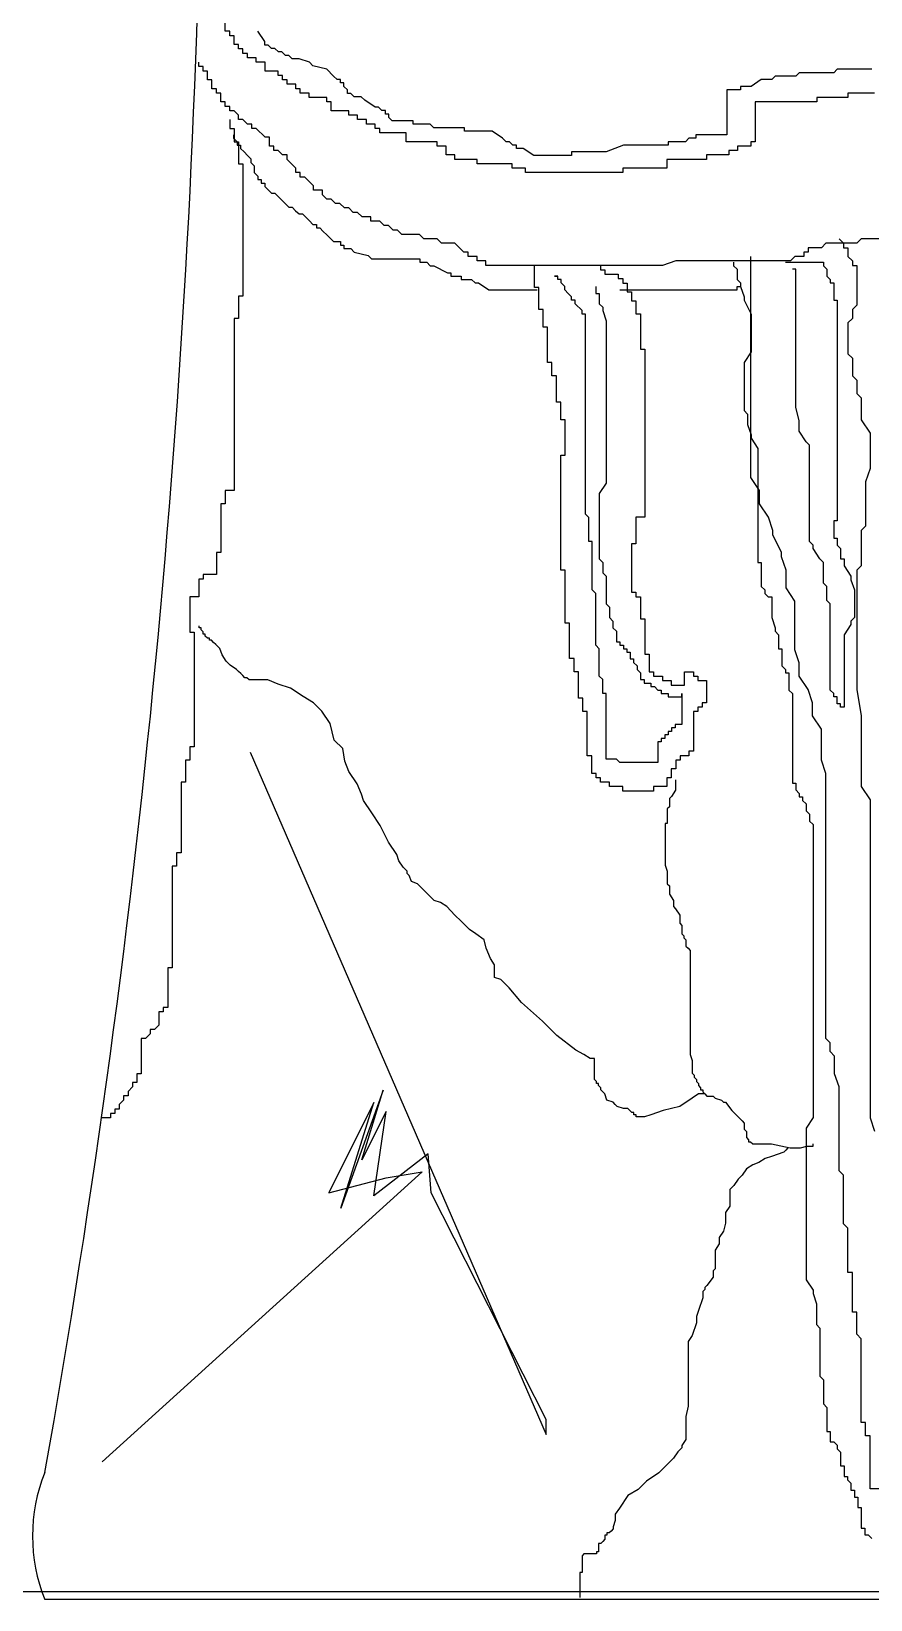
# Model space of a CAD drawing. Header units: millimetres. Extents: x 204800 to 233555, y -2285 to 8522.
# Drawn here: x 207156.3 to 207211.9, y 5848.3 to 5952.2 of the extents above; entities that cross this region are included whole.
import ezdxf

# ---------------------------------------------------------------- set-up
doc = ezdxf.new("R2010")
doc.units = ezdxf.units.MM
for name, color, linetype in [('DIM【标注】', 66, 'Continuous'), ('中线', 90, 'Continuous'), ('家具内线', 8, 'Continuous')]:
    doc.layers.add(name, color=color, linetype=linetype)

# ---------------------------------------------------------------- blocks, each defined once
blk = doc.blocks.new('MK-ZS-0228')
at = {"layer": '中线', "color": 251}
blk.add_line((77905.74, 5291.84), (77815.49, 5291.84), dxfattribs=at)
for centre, radius, start, end in [((77148.52, 5418.83), 677.43, 349.92009, 359.36179), ((77825.93, 5296.05), 11.26, 158.0305, 201.9695)]:
    blk.add_arc(centre, radius, start, end, dxfattribs=at)
at = {"layer": '家具内线', "color": 251}
for p, q in [((77827.44, 5395.71), (77827.44, 5396.58)), ((77827.74, 5395.71), (77827.44, 5395.71)), ((77827.74, 5395.41), (77827.74, 5395.71)), ((77828.03, 5395.41), (77827.74, 5395.41)), ((77828.03, 5394.83), (77828.03, 5395.41)), ((77830.06, 5395.03), (77829.6, 5395.71)), ((77828.32, 5394.83), (77828.03, 5394.83)), ((77828.32, 5394.54), (77828.32, 5394.83)), ((77828.61, 5394.54), (77828.32, 5394.54)), ((77828.61, 5394.24), (77828.61, 5394.54)), ((77828.91, 5394.24), (77828.61, 5394.24)), ((77828.91, 5393.95), (77828.91, 5394.24)), ((77830.06, 5394.8), (77830.06, 5395.03)), ((77830.29, 5394.8), (77830.06, 5394.8)), ((77830.51, 5394.57), (77830.29, 5394.8)), ((77830.74, 5394.57), (77830.51, 5394.57)), ((77830.97, 5394.34), (77830.74, 5394.57)), ((77831.2, 5394.34), (77830.97, 5394.34)), ((77831.43, 5394.11), (77831.2, 5394.34)), ((77831.66, 5394.11), (77831.43, 5394.11)), ((77831.89, 5393.89), (77831.66, 5394.11)), ((77825.69, 5393.37), (77825.69, 5393.66)), ((77825.98, 5393.37), (77825.69, 5393.37)), ((77825.98, 5393.07), (77825.98, 5393.37)), ((77826.27, 5393.07), (77825.98, 5393.07)), ((77826.27, 5392.49), (77826.27, 5393.07)), ((77829.49, 5393.95), (77828.91, 5393.95)), ((77829.49, 5393.66), (77829.49, 5393.95)), ((77830.08, 5393.66), (77829.49, 5393.66)), ((77830.08, 5393.07), (77830.08, 5393.66)), ((77830.96, 5393.07), (77830.08, 5393.07)), ((77830.96, 5392.78), (77830.96, 5393.07)), ((77832.34, 5393.89), (77831.89, 5393.89)), ((77833.03, 5393.66), (77832.34, 5393.89)), ((77833.26, 5393.43), (77833.03, 5393.66)), ((77834.17, 5393.2), (77833.26, 5393.43)), ((77834.63, 5392.74), (77834.17, 5393.2)), ((77865.49, 5392.97), (77865.26, 5392.74)), ((77867.77, 5392.97), (77865.49, 5392.97)), ((77868, 5393.2), (77867.77, 5392.97)), ((77870.29, 5393.2), (77868, 5393.2)), ((77826.56, 5392.49), (77826.27, 5392.49)), ((77826.56, 5391.9), (77826.56, 5392.49)), ((77831.25, 5392.78), (77830.96, 5392.78)), ((77831.25, 5392.49), (77831.25, 5392.78)), ((77831.54, 5392.49), (77831.25, 5392.49)), ((77831.54, 5392.2), (77831.54, 5392.49)), ((77832.13, 5392.2), (77831.54, 5392.2)), ((77832.13, 5391.9), (77832.13, 5392.2)), ((77834.86, 5392.52), (77834.63, 5392.74)), ((77835.09, 5392.52), (77834.86, 5392.52)), ((77835.09, 5392.29), (77835.09, 5392.52)), ((77835.31, 5392.29), (77835.09, 5392.29)), ((77835.31, 5392.06), (77835.31, 5392.29)), ((77835.54, 5391.83), (77835.31, 5392.06)), ((77861.6, 5392.06), (77861.6, 5391.83)), ((77862.29, 5392.06), (77861.6, 5392.06)), ((77862.97, 5392.52), (77862.29, 5392.06)), ((77863.66, 5392.52), (77862.97, 5392.52)), ((77863.89, 5392.74), (77863.66, 5392.52)), ((77865.26, 5392.74), (77863.89, 5392.74)), ((77826.86, 5391.9), (77826.56, 5391.9)), ((77826.86, 5391.61), (77826.86, 5391.9)), ((77827.15, 5391.61), (77826.86, 5391.61)), ((77827.15, 5391.03), (77827.15, 5391.61)), ((77827.44, 5391.03), (77827.15, 5391.03)), ((77827.44, 5390.73), (77827.44, 5391.03)), ((77832.42, 5391.9), (77832.13, 5391.9)), ((77832.42, 5391.61), (77832.42, 5391.9)), ((77833, 5391.61), (77832.42, 5391.61)), ((77833, 5391.32), (77833, 5391.61)), ((77834.17, 5391.32), (77833, 5391.32)), ((77834.17, 5391.03), (77834.17, 5391.32)), ((77834.47, 5391.03), (77834.17, 5391.03)), ((77834.47, 5390.44), (77834.47, 5391.03)), ((77835.54, 5391.6), (77835.54, 5391.83)), ((77835.77, 5391.6), (77835.54, 5391.6)), ((77836, 5391.37), (77835.77, 5391.6)), ((77836.46, 5391.37), (77836, 5391.37)), ((77836.69, 5391.14), (77836.46, 5391.37)), ((77837.37, 5390.69), (77836.69, 5391.14)), ((77860.69, 5391.83), (77860.69, 5388.86)), ((77861.6, 5391.83), (77860.69, 5391.83)), ((77862.57, 5391.03), (77862.57, 5388.39)), ((77866.66, 5391.03), (77862.57, 5391.03)), ((77866.66, 5391.32), (77866.66, 5391.03)), ((77868.71, 5391.32), (77866.66, 5391.32)), ((77868.71, 5391.61), (77868.71, 5391.32)), ((77870.47, 5391.61), (77868.71, 5391.61)), ((77827.74, 5390.73), (77827.44, 5390.73)), ((77827.74, 5390.44), (77827.74, 5390.73)), ((77828.03, 5390.44), (77827.74, 5390.44)), ((77827.74, 5389.86), (77827.74, 5389.27)), ((77828.32, 5390.15), (77828.03, 5390.44)), ((77828.32, 5389.86), (77828.32, 5390.15)), ((77828.61, 5389.86), (77828.32, 5389.86)), ((77828.91, 5389.56), (77828.61, 5389.86)), ((77835.64, 5390.44), (77834.47, 5390.44)), ((77835.64, 5390.15), (77835.64, 5390.44)), ((77836.22, 5390.15), (77835.64, 5390.15)), ((77836.22, 5389.86), (77836.22, 5390.15)), ((77836.81, 5389.86), (77836.22, 5389.86)), ((77836.81, 5389.56), (77836.81, 5389.86)), ((77837.6, 5390.69), (77837.37, 5390.69)), ((77837.83, 5390.46), (77837.6, 5390.69)), ((77838.06, 5390.46), (77837.83, 5390.46)), ((77838.06, 5390.23), (77838.06, 5390.46)), ((77838.29, 5390.23), (77838.06, 5390.23)), ((77838.29, 5390), (77838.29, 5390.23)), ((77838.51, 5389.77), (77838.29, 5390)), ((77827.74, 5389.27), (77828.03, 5389.27)), ((77828, 5388.86), (77828, 5388.63)), ((77828.03, 5389.27), (77828.03, 5388.39)), ((77829.2, 5389.56), (77828.91, 5389.56)), ((77829.2, 5389.27), (77829.2, 5389.56)), ((77829.49, 5389.27), (77829.2, 5389.27)), ((77830.08, 5388.69), (77829.49, 5389.27)), ((77837.39, 5389.56), (77836.81, 5389.56)), ((77837.39, 5389.27), (77837.39, 5389.56)), ((77837.69, 5389.27), (77837.39, 5389.27)), ((77837.69, 5388.98), (77837.69, 5389.27)), ((77839.44, 5388.98), (77837.69, 5388.98)), ((77839.89, 5389.77), (77838.51, 5389.77)), ((77839.44, 5388.39), (77839.44, 5388.98)), ((77839.89, 5389.55), (77839.89, 5389.77)), ((77841.03, 5389.55), (77839.89, 5389.55)), ((77841.26, 5389.32), (77841.03, 5389.55)), ((77843.31, 5389.32), (77841.26, 5389.32)), ((77843.31, 5389.09), (77843.31, 5389.32)), ((77845.14, 5389.09), (77843.31, 5389.09)), ((77845.83, 5388.63), (77845.14, 5389.09)), ((77858.63, 5388.86), (77858.63, 5388.63)), ((77860.69, 5388.86), (77858.63, 5388.86)), ((77828, 5388.63), (77828.23, 5388.4)), ((77828.03, 5388.39), (77828.32, 5388.39)), ((77828.23, 5388.4), (77828.23, 5388.18)), ((77828.23, 5388.18), (77828.46, 5388.18)), ((77828.32, 5388.39), (77828.32, 5386.93)), ((77828.46, 5388.18), (77828.46, 5387.95)), ((77828.46, 5387.95), (77828.69, 5387.72)), ((77830.37, 5388.69), (77830.08, 5388.69)), ((77830.37, 5388.1), (77830.37, 5388.69)), ((77830.66, 5388.1), (77830.37, 5388.1)), ((77830.66, 5387.81), (77830.66, 5388.1)), ((77830.96, 5387.81), (77830.66, 5387.81)), ((77831.25, 5387.52), (77830.96, 5387.81)), ((77841.49, 5388.39), (77839.44, 5388.39)), ((77841.49, 5388.1), (77841.49, 5388.39)), ((77842.08, 5388.1), (77841.49, 5388.1)), ((77842.08, 5387.52), (77842.08, 5388.1)), ((77846.06, 5388.4), (77845.83, 5388.63)), ((77846.29, 5388.4), (77846.06, 5388.4)), ((77846.51, 5388.18), (77846.29, 5388.4)), ((77846.74, 5388.18), (77846.51, 5388.18)), ((77846.74, 5387.95), (77846.74, 5388.18)), ((77847.2, 5387.95), (77846.74, 5387.95)), ((77847.89, 5387.49), (77847.2, 5387.95)), ((77853.83, 5388.18), (77852.69, 5387.72)), ((77856.8, 5388.18), (77853.83, 5388.18)), ((77856.8, 5388.4), (77856.8, 5388.18)), ((77857.94, 5388.4), (77856.8, 5388.4)), ((77858.17, 5388.63), (77857.94, 5388.4)), ((77858.63, 5388.63), (77858.17, 5388.63)), ((77860.81, 5387.81), (77860.81, 5387.52)), ((77861.4, 5387.81), (77860.81, 5387.81)), ((77861.4, 5388.1), (77861.4, 5387.81)), ((77862.27, 5388.1), (77861.4, 5388.1)), ((77862.27, 5388.39), (77862.27, 5388.1)), ((77862.57, 5388.39), (77862.27, 5388.39)), ((77828.32, 5386.93), (77828.61, 5386.93)), ((77828.61, 5386.93), (77828.61, 5378.16)), ((77828.69, 5387.72), (77828.91, 5387.49)), ((77828.91, 5387.49), (77829.14, 5387.26)), ((77829.14, 5387.26), (77829.14, 5387.03)), ((77829.14, 5387.03), (77829.37, 5386.8)), ((77829.37, 5386.8), (77829.37, 5386.35)), ((77831.54, 5387.52), (77831.25, 5387.52)), ((77831.54, 5387.22), (77831.54, 5387.52)), ((77831.83, 5386.93), (77831.54, 5387.22)), ((77832.13, 5386.64), (77831.83, 5386.93)), ((77842.66, 5387.52), (77842.08, 5387.52)), ((77842.66, 5387.22), (77842.66, 5387.52)), ((77844.13, 5387.22), (77842.66, 5387.22)), ((77844.13, 5386.93), (77844.13, 5387.22)), ((77846.47, 5386.93), (77844.13, 5386.93)), ((77846.47, 5386.64), (77846.47, 5386.93)), ((77850.4, 5387.49), (77847.89, 5387.49)), ((77850.4, 5387.72), (77850.4, 5387.49)), ((77852.69, 5387.72), (77850.4, 5387.72)), ((77856.71, 5387.22), (77856.71, 5386.64)), ((77859.35, 5387.22), (77856.71, 5387.22)), ((77859.35, 5387.52), (77859.35, 5387.22)), ((77860.81, 5387.52), (77859.35, 5387.52)), ((77829.37, 5386.35), (77829.6, 5386.12)), ((77829.6, 5386.12), (77829.6, 5385.89)), ((77829.6, 5385.89), (77829.83, 5385.89)), ((77829.83, 5385.89), (77829.83, 5385.66)), ((77832.13, 5386.35), (77832.13, 5386.64)), ((77832.42, 5386.35), (77832.13, 5386.35)), ((77832.42, 5386.05), (77832.42, 5386.35)), ((77832.71, 5386.05), (77832.42, 5386.05)), ((77833, 5385.76), (77832.71, 5386.05)), ((77833.3, 5385.47), (77833, 5385.76)), ((77847.35, 5386.64), (77846.47, 5386.64)), ((77847.35, 5386.35), (77847.35, 5386.64)), ((77853.79, 5386.35), (77847.35, 5386.35)), ((77853.79, 5386.64), (77853.79, 5386.35)), ((77856.71, 5386.64), (77853.79, 5386.64)), ((77829.83, 5385.66), (77830.06, 5385.66)), ((77830.06, 5385.66), (77830.06, 5385.43)), ((77830.06, 5385.43), (77830.51, 5384.98)), ((77830.51, 5384.98), (77830.74, 5384.98)), ((77830.74, 5384.98), (77830.97, 5384.75)), ((77830.97, 5384.75), (77831.66, 5384.06)), ((77833.3, 5385.18), (77833.3, 5385.47)), ((77833.88, 5385.18), (77833.3, 5385.18)), ((77833.88, 5384.88), (77833.88, 5385.18)), ((77834.17, 5384.59), (77833.88, 5384.88)), ((77831.66, 5384.06), (77831.89, 5384.06)), ((77831.89, 5384.06), (77832.11, 5383.83)), ((77832.11, 5383.83), (77832.34, 5383.61)), ((77834.47, 5384.59), (77834.17, 5384.59)), ((77834.76, 5384.3), (77834.47, 5384.59)), ((77835.05, 5384.3), (77834.76, 5384.3)), ((77835.35, 5384.01), (77835.05, 5384.3)), ((77835.64, 5384.01), (77835.35, 5384.01)), ((77835.93, 5383.71), (77835.64, 5384.01)), ((77836.22, 5383.71), (77835.93, 5383.71)), ((77836.52, 5383.42), (77836.22, 5383.71)), ((77832.34, 5383.61), (77832.57, 5383.61)), ((77832.57, 5383.61), (77832.8, 5383.38)), ((77832.8, 5383.38), (77833.03, 5383.15)), ((77833.03, 5383.15), (77833.26, 5382.92)), ((77833.26, 5382.92), (77833.49, 5382.92)), ((77833.49, 5382.92), (77833.49, 5382.69)), ((77833.49, 5382.69), (77833.71, 5382.69)), ((77833.71, 5382.69), (77833.94, 5382.46)), ((77837.1, 5383.42), (77836.52, 5383.42)), ((77837.1, 5383.13), (77837.1, 5383.42)), ((77837.69, 5383.13), (77837.1, 5383.13)), ((77837.98, 5382.84), (77837.69, 5383.13)), ((77838.27, 5382.84), (77837.98, 5382.84)), ((77838.57, 5382.54), (77838.27, 5382.84)), ((77833.94, 5382.46), (77834.17, 5382.24)), ((77834.17, 5382.24), (77834.63, 5381.78)), ((77834.63, 5381.78), (77835.09, 5381.78)), ((77835.09, 5381.78), (77835.09, 5381.55)), ((77835.09, 5381.55), (77835.31, 5381.55)), ((77835.31, 5381.55), (77835.31, 5381.32)), ((77838.86, 5382.54), (77838.57, 5382.54)), ((77839.15, 5382.25), (77838.86, 5382.54)), ((77840.32, 5382.25), (77839.15, 5382.25)), ((77840.61, 5381.96), (77840.32, 5382.25)), ((77841.49, 5381.96), (77840.61, 5381.96)), ((77841.78, 5381.67), (77841.49, 5381.96)), ((77842.66, 5381.67), (77841.78, 5381.67)), ((77843.25, 5381.08), (77842.66, 5381.67)), ((77867.25, 5381.67), (77866.96, 5381.37)), ((77869.3, 5381.67), (77867.25, 5381.67)), ((77868.13, 5381.96), (77868.42, 5381.67)), ((77868.42, 5381.67), (77868.42, 5381.37)), ((77869.59, 5381.96), (77869.3, 5381.67)), ((77871.64, 5381.96), (77869.59, 5381.96)), ((77835.31, 5381.32), (77835.77, 5381.32)), ((77835.77, 5381.32), (77836, 5381.09)), ((77836, 5381.09), (77836.91, 5380.87)), ((77836.91, 5380.87), (77837.14, 5380.64)), ((77837.14, 5380.64), (77840.34, 5380.64)), ((77840.34, 5380.64), (77840.34, 5380.41)), ((77843.54, 5381.08), (77843.25, 5381.08)), ((77843.54, 5380.79), (77843.54, 5381.08)), ((77844.13, 5380.79), (77843.54, 5380.79)), ((77844.13, 5380.5), (77844.13, 5380.79)), ((77844.71, 5380.5), (77844.13, 5380.5)), ((77844.71, 5380.2), (77844.71, 5380.5)), ((77857.3, 5380.5), (77856.42, 5380.2)), ((77864.91, 5380.5), (77857.3, 5380.5)), ((77862.27, 5366.16), (77862.27, 5380.79)), ((77865.2, 5380.79), (77864.91, 5380.5)), ((77865.79, 5380.79), (77865.2, 5380.79)), ((77865.79, 5381.08), (77865.79, 5380.79)), ((77866.08, 5381.08), (77865.79, 5381.08)), ((77866.08, 5381.37), (77866.08, 5381.08)), ((77866.96, 5381.37), (77866.08, 5381.37)), ((77868.42, 5381.37), (77868.71, 5381.37)), ((77868.71, 5381.37), (77868.71, 5380.79)), ((77868.71, 5380.79), (77869.01, 5380.5)), ((77869.01, 5380.5), (77869.01, 5380.2)), ((77840.34, 5380.41), (77840.8, 5380.41)), ((77840.8, 5380.41), (77841.03, 5380.18)), ((77841.03, 5380.18), (77841.26, 5380.18)), ((77841.26, 5380.18), (77842.17, 5379.72)), ((77842.17, 5379.72), (77842.4, 5379.72)), ((77842.4, 5379.72), (77842.4, 5379.49)), ((77842.4, 5379.49), (77843.09, 5379.49)), ((77843.09, 5379.49), (77843.09, 5379.27)), ((77856.42, 5380.2), (77844.71, 5380.2)), ((77847.93, 5378.74), (77847.93, 5380.2)), ((77849.26, 5379.49), (77849.49, 5379.49)), ((77849.49, 5379.49), (77849.26, 5379.49)), ((77849.49, 5379.27), (77849.49, 5379.49)), ((77852.32, 5380.2), (77852.32, 5379.91)), ((77852.32, 5379.91), (77852.61, 5379.91)), ((77852.61, 5379.91), (77852.61, 5379.62)), ((77852.61, 5379.62), (77853.49, 5379.62)), ((77853.49, 5379.62), (77853.49, 5379.33)), ((77861.14, 5380.41), (77861.14, 5380.18)), ((77861.14, 5380.18), (77861.37, 5379.95)), ((77861.37, 5379.95), (77861.37, 5379.27)), ((77864.57, 5380.41), (77867.09, 5380.41)), ((77865.26, 5379.95), (77865.03, 5379.95)), ((77865.26, 5370.81), (77865.26, 5379.95)), ((77867.09, 5380.41), (77867.09, 5380.18)), ((77867.09, 5380.18), (77867.31, 5379.95)), ((77867.31, 5379.95), (77867.31, 5379.49)), ((77867.31, 5379.49), (77867.54, 5379.27)), ((77869.01, 5380.2), (77869.3, 5380.2)), ((77869.3, 5380.2), (77869.3, 5377.57)), ((77843.09, 5379.27), (77843.77, 5379.27)), ((77843.77, 5379.27), (77844, 5379.04)), ((77844, 5379.04), (77844.23, 5379.04)), ((77844.23, 5379.04), (77844.91, 5378.58)), ((77844.91, 5378.58), (77848.11, 5378.58)), ((77848.22, 5378.74), (77847.93, 5378.74)), ((77848.22, 5377.28), (77848.22, 5378.74)), ((77849.71, 5379.27), (77849.49, 5379.27)), ((77849.71, 5379.04), (77849.71, 5379.27)), ((77849.94, 5378.81), (77849.71, 5379.04)), ((77849.94, 5378.58), (77849.94, 5378.81)), ((77850.17, 5378.35), (77849.94, 5378.58)), ((77852, 5378.81), (77852, 5378.35)), ((77853.49, 5379.33), (77853.79, 5379.33)), ((77853.6, 5378.58), (77861.37, 5378.58)), ((77853.79, 5379.33), (77853.79, 5379.03)), ((77853.79, 5379.03), (77854.08, 5379.03)), ((77854.08, 5379.03), (77854.08, 5378.45)), ((77854.08, 5378.45), (77854.37, 5378.45)), ((77854.37, 5378.45), (77854.37, 5377.86)), ((77861.37, 5379.27), (77861.6, 5379.04)), ((77861.37, 5378.81), (77861.6, 5378.81)), ((77861.37, 5378.58), (77861.37, 5378.81)), ((77861.6, 5379.04), (77861.6, 5378.81)), ((77861.6, 5378.81), (77861.83, 5378.12)), ((77867.54, 5379.27), (77867.54, 5379.04)), ((77867.54, 5379.04), (77867.77, 5379.04)), ((77867.77, 5379.04), (77867.77, 5377.9)), ((77828.32, 5378.16), (77828.32, 5376.69)), ((77828.61, 5378.16), (77828.32, 5378.16)), ((77850.4, 5378.12), (77850.17, 5378.35)), ((77850.4, 5377.9), (77850.4, 5378.12)), ((77850.63, 5377.9), (77850.4, 5377.9)), ((77850.63, 5377.67), (77850.63, 5377.9)), ((77851.09, 5377.21), (77850.63, 5377.67)), ((77852, 5378.35), (77852.23, 5378.35)), ((77852.23, 5378.35), (77852.23, 5377.67)), ((77852.23, 5377.67), (77852.46, 5377.44)), ((77852.46, 5377.44), (77852.46, 5377.21)), ((77854.37, 5377.86), (77854.66, 5377.86)), ((77854.66, 5377.86), (77854.66, 5376.99)), ((77861.83, 5378.12), (77861.83, 5377.9)), ((77861.83, 5377.9), (77862.29, 5376.98)), ((77867.77, 5377.9), (77868, 5377.9)), ((77868, 5377.9), (77868, 5363.28)), ((77869.3, 5377.57), (77869.01, 5377.28)), ((77828.32, 5376.69), (77828.03, 5376.69)), ((77828.03, 5376.69), (77828.03, 5365.29)), ((77848.52, 5377.28), (77848.22, 5377.28)), ((77848.52, 5376.11), (77848.52, 5377.28)), ((77851.09, 5376.98), (77851.09, 5377.21)), ((77851.31, 5376.98), (77851.09, 5376.98)), ((77851.31, 5363.73), (77851.31, 5376.98)), ((77852.46, 5377.21), (77852.69, 5376.53)), ((77852.69, 5376.53), (77852.69, 5365.79)), ((77854.66, 5376.99), (77854.96, 5376.99)), ((77854.96, 5376.99), (77854.96, 5374.65)), ((77862.29, 5376.98), (77862.29, 5374.47)), ((77869.01, 5376.69), (77868.71, 5376.4)), ((77868.71, 5376.4), (77868.71, 5374.35)), ((77869.01, 5377.28), (77869.01, 5376.69)), ((77848.81, 5376.11), (77848.52, 5376.11)), ((77848.81, 5373.77), (77848.81, 5376.11)), ((77854.96, 5374.65), (77855.25, 5374.65)), ((77855.25, 5374.65), (77855.25, 5363.53)), ((77862.29, 5374.47), (77861.83, 5373.78)), ((77868.71, 5374.35), (77869.01, 5374.06)), ((77849.1, 5373.77), (77848.81, 5373.77)), ((77849.1, 5372.89), (77849.1, 5373.77)), ((77861.83, 5373.78), (77861.83, 5370.59)), ((77869.01, 5374.06), (77869.01, 5372.89)), ((77849.39, 5372.89), (77849.1, 5372.89)), ((77849.39, 5371.14), (77849.39, 5372.89)), ((77869.01, 5372.89), (77869.3, 5372.6)), ((77869.3, 5372.6), (77869.3, 5371.72)), ((77869.3, 5371.72), (77869.59, 5371.43)), ((77869.59, 5371.43), (77869.59, 5369.97)), ((77849.69, 5371.14), (77849.39, 5371.14)), ((77849.69, 5369.97), (77849.69, 5371.14)), ((77861.83, 5370.59), (77862.06, 5370.36)), ((77862.06, 5370.36), (77862.06, 5369.67)), ((77865.49, 5369.9), (77865.26, 5370.81)), ((77849.98, 5369.97), (77849.69, 5369.97)), ((77849.98, 5367.63), (77849.98, 5369.97)), ((77862.06, 5369.67), (77862.29, 5368.99)), ((77865.49, 5369.22), (77865.49, 5369.9)), ((77865.94, 5368.53), (77865.49, 5369.22)), ((77869.59, 5369.97), (77870.18, 5369.09)), ((77870.18, 5369.09), (77870.18, 5366.75)), ((77862.29, 5368.99), (77862.29, 5368.76)), ((77862.29, 5368.76), (77862.74, 5368.07)), ((77862.74, 5368.07), (77862.74, 5360.53)), ((77866.17, 5368.3), (77865.94, 5368.53)), ((77866.17, 5361.91), (77866.17, 5368.3)), ((77849.69, 5367.63), (77849.98, 5367.63)), ((77849.69, 5360.02), (77849.69, 5367.63)), ((77862.86, 5365.29), (77862.27, 5366.16)), ((77870.18, 5366.75), (77869.88, 5365.87)), ((77827.44, 5365.29), (77827.44, 5364.41)), ((77828.03, 5365.29), (77827.44, 5365.29)), ((77852.69, 5365.79), (77852.23, 5365.1)), ((77852.23, 5365.1), (77852.23, 5360.76)), ((77862.86, 5364.41), (77862.86, 5365.29)), ((77869.88, 5365.87), (77869.88, 5362.94)), ((77827.15, 5364.41), (77827.15, 5361.19)), ((77827.44, 5364.41), (77827.15, 5364.41)), ((77863.44, 5363.53), (77862.86, 5364.41)), ((77851.54, 5363.5), (77851.31, 5363.73)), ((77851.54, 5361.91), (77851.54, 5363.5)), ((77854.66, 5363.53), (77854.66, 5361.77)), ((77855.25, 5363.53), (77854.66, 5363.53)), ((77863.74, 5362.65), (77863.44, 5363.53)), ((77867.77, 5363.28), (77867.77, 5362.13)), ((77868, 5363.28), (77867.77, 5363.28)), ((77869.88, 5362.94), (77869.59, 5362.65)), ((77851.77, 5361.91), (77851.54, 5361.91)), ((77851.77, 5358.71), (77851.77, 5361.91)), ((77863.74, 5362.36), (77863.74, 5362.65)), ((77864.32, 5361.19), (77863.74, 5362.36)), ((77866.4, 5361.68), (77866.17, 5361.91)), ((77867.77, 5362.13), (77868, 5362.13)), ((77868, 5362.13), (77868, 5361.68)), ((77869.59, 5362.65), (77869.59, 5360.31)), ((77826.86, 5361.19), (77826.86, 5359.73)), ((77827.15, 5361.19), (77826.86, 5361.19)), ((77852.23, 5360.76), (77852.46, 5360.53)), ((77854.37, 5361.77), (77854.37, 5358.56)), ((77854.66, 5361.77), (77854.37, 5361.77)), ((77864.32, 5360.9), (77864.32, 5361.19)), ((77864.61, 5360.02), (77864.32, 5360.9)), ((77866.4, 5361.45), (77866.4, 5361.68)), ((77866.86, 5360.76), (77866.4, 5361.45)), ((77867.09, 5360.53), (77866.86, 5360.76)), ((77868, 5361.68), (77868.23, 5361.45)), ((77868.23, 5361.45), (77868.23, 5360.76)), ((77868.23, 5360.76), (77868.46, 5360.76)), ((77868.46, 5360.76), (77868.46, 5360.31)), ((77825.98, 5359.73), (77825.98, 5359.43)), ((77826.86, 5359.73), (77825.98, 5359.73)), ((77849.98, 5360.02), (77849.69, 5360.02)), ((77849.98, 5356.51), (77849.98, 5360.02)), ((77852.46, 5360.53), (77852.46, 5359.85)), ((77852.46, 5359.85), (77852.69, 5359.62)), ((77862.74, 5360.53), (77862.97, 5360.53)), ((77862.97, 5360.53), (77862.97, 5358.94)), ((77864.61, 5358.85), (77864.61, 5360.02)), ((77867.09, 5359.16), (77867.09, 5360.53)), ((77868.46, 5360.31), (77868.91, 5359.62)), ((77869.59, 5360.31), (77869.3, 5360.02)), ((77869.3, 5360.02), (77869.3, 5352.12)), ((77825.69, 5359.43), (77825.69, 5358.26)), ((77825.98, 5359.43), (77825.69, 5359.43)), ((77852, 5358.48), (77851.77, 5358.71)), ((77852.69, 5359.62), (77852.69, 5357.79)), ((77862.97, 5358.94), (77863.2, 5358.71)), ((77863.2, 5358.71), (77863.2, 5358.48)), ((77865.2, 5357.97), (77864.61, 5358.85)), ((77867.31, 5358.94), (77867.09, 5359.16)), ((77867.31, 5358.02), (77867.31, 5358.94)), ((77868.91, 5359.62), (77868.91, 5359.39)), ((77868.91, 5359.39), (77869.14, 5358.71)), ((77869.14, 5358.71), (77869.14, 5356.88)), ((77825.1, 5358.26), (77825.1, 5355.92)), ((77825.69, 5358.26), (77825.1, 5358.26)), ((77852, 5355.05), (77852, 5358.48)), ((77852.69, 5357.79), (77852.91, 5357.57)), ((77854.37, 5358.56), (77854.66, 5358.56)), ((77854.66, 5358.56), (77854.66, 5358.26)), ((77854.66, 5358.26), (77854.96, 5358.26)), ((77854.96, 5358.26), (77854.96, 5356.8)), ((77863.2, 5358.48), (77863.43, 5358.25)), ((77863.43, 5358.25), (77863.66, 5358.25)), ((77863.66, 5358.25), (77863.66, 5356.88)), ((77865.2, 5354.75), (77865.2, 5357.97)), ((77867.54, 5357.79), (77867.31, 5358.02)), ((77867.54, 5352.08), (77867.54, 5357.79)), ((77852.91, 5357.57), (77852.91, 5356.88)), ((77852.91, 5356.88), (77853.14, 5356.65)), ((77853.14, 5356.65), (77853.14, 5356.19)), ((77854.96, 5356.8), (77855.25, 5356.8)), ((77855.25, 5356.8), (77855.25, 5354.46)), ((77863.66, 5356.88), (77863.89, 5356.19)), ((77869.14, 5356.88), (77868.91, 5356.65)), ((77868.91, 5356.65), (77868.91, 5356.42)), ((77825.1, 5355.92), (77825.39, 5355.92)), ((77825.39, 5355.92), (77825.39, 5348.32)), ((77825.71, 5356.21), (77825.71, 5356.34)), ((77825.85, 5356.21), (77825.71, 5356.21)), ((77825.85, 5356.07), (77825.85, 5356.21)), ((77825.98, 5355.93), (77825.85, 5356.07)), ((77825.98, 5355.79), (77825.98, 5355.93)), ((77826.12, 5355.79), (77825.98, 5355.79)), ((77826.12, 5355.65), (77826.12, 5355.79)), ((77826.26, 5355.52), (77826.12, 5355.65)), ((77850.27, 5356.51), (77849.98, 5356.51)), ((77850.27, 5354.17), (77850.27, 5356.51)), ((77853.14, 5356.19), (77853.37, 5355.97)), ((77853.37, 5355.97), (77853.37, 5355.28)), ((77863.89, 5356.19), (77863.89, 5355.97)), ((77863.89, 5355.97), (77864.11, 5355.74)), ((77864.11, 5355.74), (77864.11, 5354.82)), ((77868.91, 5356.42), (77868.46, 5355.74)), ((77868.46, 5355.74), (77868.46, 5350.94)), ((77826.4, 5355.52), (77826.26, 5355.52)), ((77826.4, 5355.38), (77826.4, 5355.52)), ((77826.54, 5355.38), (77826.4, 5355.38)), ((77826.67, 5355.24), (77826.54, 5355.38)), ((77826.81, 5355.1), (77826.67, 5355.24)), ((77826.95, 5354.97), (77826.81, 5355.1)), ((77827.09, 5354.83), (77826.95, 5354.97)), ((77827.23, 5354.41), (77827.09, 5354.83)), ((77852.23, 5354.82), (77852, 5355.05)), ((77852.23, 5353), (77852.23, 5354.82)), ((77853.37, 5355.28), (77853.6, 5355.28)), ((77853.6, 5355.28), (77853.6, 5355.05)), ((77853.6, 5355.05), (77853.83, 5355.05)), ((77853.83, 5355.05), (77853.83, 5354.82)), ((77853.83, 5354.82), (77854.06, 5354.82)), ((77854.06, 5354.82), (77854.06, 5354.6)), ((77854.06, 5354.6), (77854.29, 5354.6)), ((77854.29, 5354.6), (77854.29, 5354.14)), ((77864.11, 5354.82), (77864.34, 5354.82)), ((77864.34, 5354.82), (77864.34, 5353.68)), ((77865.49, 5353.88), (77865.2, 5354.75)), ((77827.5, 5354), (77827.23, 5354.41)), ((77827.78, 5353.72), (77827.5, 5354)), ((77828.19, 5353.45), (77827.78, 5353.72)), ((77850.57, 5354.17), (77850.27, 5354.17)), ((77850.57, 5353.29), (77850.57, 5354.17)), ((77854.29, 5354.14), (77854.51, 5354.14)), ((77854.51, 5354.14), (77854.51, 5353.91)), ((77854.51, 5353.91), (77854.74, 5353.68)), ((77854.74, 5353.68), (77854.74, 5353.45)), ((77855.25, 5354.46), (77855.54, 5354.46)), ((77855.54, 5354.46), (77855.54, 5353.29)), ((77864.34, 5353.68), (77864.57, 5353.45)), ((77865.49, 5353), (77865.49, 5353.88)), ((77828.33, 5353.31), (77828.19, 5353.45)), ((77828.47, 5353.17), (77828.33, 5353.31)), ((77828.61, 5353.04), (77828.47, 5353.17)), ((77828.74, 5352.9), (77828.61, 5353.04)), ((77828.88, 5352.9), (77828.74, 5352.9)), ((77829.02, 5352.76), (77828.88, 5352.9)), ((77830.26, 5352.76), (77829.02, 5352.76)), ((77830.95, 5352.48), (77830.26, 5352.76)), ((77831.78, 5352.21), (77830.95, 5352.48)), ((77850.86, 5353.29), (77850.57, 5353.29)), ((77850.86, 5351.54), (77850.86, 5353.29)), ((77852.46, 5352.77), (77852.23, 5353)), ((77852.46, 5351.85), (77852.46, 5352.77)), ((77854.74, 5353.45), (77854.97, 5353.23)), ((77854.97, 5353.23), (77854.97, 5352.77)), ((77854.97, 5352.77), (77855.2, 5352.77)), ((77855.2, 5352.77), (77855.2, 5352.54)), ((77855.2, 5352.54), (77855.66, 5352.54)), ((77855.54, 5353.29), (77855.83, 5353.29)), ((77855.66, 5352.54), (77855.66, 5352.31)), ((77855.83, 5353.29), (77855.83, 5353)), ((77855.83, 5353), (77856.42, 5353)), ((77856.42, 5353), (77856.42, 5352.71)), ((77856.42, 5352.71), (77857, 5352.71)), ((77857, 5352.71), (77857, 5352.41)), ((77857.88, 5353.29), (77858.47, 5353.29)), ((77857.88, 5352.41), (77857.88, 5353.29)), ((77858.47, 5353.29), (77858.47, 5353)), ((77858.47, 5353), (77858.76, 5353)), ((77858.76, 5353), (77858.76, 5352.71)), ((77858.76, 5352.71), (77859.35, 5352.71)), ((77859.35, 5352.71), (77859.35, 5351.24)), ((77864.57, 5353.45), (77864.57, 5353.23)), ((77864.57, 5353.23), (77864.8, 5353.23)), ((77864.8, 5353.23), (77864.8, 5352.08)), ((77866.08, 5352.12), (77865.49, 5353)), ((77832.61, 5351.66), (77831.78, 5352.21)), ((77833.29, 5351.24), (77832.61, 5351.66)), ((77851.15, 5351.54), (77850.86, 5351.54)), ((77851.15, 5350.66), (77851.15, 5351.54)), ((77852.69, 5351.85), (77852.46, 5351.85)), ((77852.69, 5347.51), (77852.69, 5351.85)), ((77855.66, 5352.31), (77855.89, 5352.31)), ((77855.89, 5352.31), (77856.11, 5352.08)), ((77856.11, 5352.08), (77856.34, 5352.08)), ((77856.34, 5352.08), (77856.34, 5351.85)), ((77856.34, 5351.85), (77856.8, 5351.85)), ((77856.8, 5351.85), (77856.8, 5351.63)), ((77856.8, 5351.63), (77857.71, 5351.63)), ((77857, 5352.41), (77857.88, 5352.41)), ((77857.71, 5351.85), (77857.71, 5349.8)), ((77857.71, 5351.63), (77857.71, 5351.85)), ((77864.8, 5352.08), (77865.03, 5351.85)), ((77865.03, 5351.85), (77865.03, 5345.92)), ((77866.37, 5351.24), (77866.08, 5352.12)), ((77867.77, 5351.85), (77867.54, 5352.08)), ((77867.77, 5351.63), (77867.77, 5351.85)), ((77868, 5351.63), (77867.77, 5351.63)), ((77868, 5351.17), (77868, 5351.63)), ((77869.3, 5352.12), (77869.59, 5350.37)), ((77833.85, 5350.69), (77833.29, 5351.24)), ((77834.4, 5349.87), (77833.85, 5350.69)), ((77851.44, 5350.66), (77851.15, 5350.66)), ((77851.44, 5347.73), (77851.44, 5350.66)), ((77858.47, 5350.66), (77858.47, 5348.03)), ((77858.76, 5350.66), (77858.47, 5350.66)), ((77858.76, 5350.95), (77858.76, 5350.66)), ((77859.05, 5350.95), (77858.76, 5350.95)), ((77859.05, 5351.24), (77859.05, 5350.95)), ((77859.35, 5351.24), (77859.05, 5351.24)), ((77866.37, 5350.37), (77866.37, 5351.24)), ((77868.23, 5351.17), (77868, 5351.17)), ((77868.23, 5350.94), (77868.23, 5351.17)), ((77868.46, 5350.94), (77868.23, 5350.94)), ((77834.67, 5348.76), (77834.4, 5349.87)), ((77856.8, 5349.34), (77856.8, 5349.11)), ((77857.03, 5349.34), (77856.8, 5349.34)), ((77857.03, 5349.57), (77857.03, 5349.34)), ((77857.26, 5349.57), (77857.03, 5349.57)), ((77857.26, 5349.8), (77857.26, 5349.57)), ((77857.71, 5349.8), (77857.26, 5349.8)), ((77866.96, 5349.49), (77866.37, 5350.37)), ((77866.96, 5347.44), (77866.96, 5349.49)), ((77869.59, 5350.37), (77869.59, 5345.69)), ((77825.1, 5348.32), (77825.1, 5347.44)), ((77825.39, 5348.32), (77825.1, 5348.32)), ((77835.23, 5348.21), (77834.67, 5348.76)), ((77856.11, 5348.66), (77856.11, 5347.29)), ((77856.34, 5348.66), (77856.11, 5348.66)), ((77856.34, 5348.88), (77856.34, 5348.66)), ((77856.57, 5348.88), (77856.34, 5348.88)), ((77856.57, 5349.11), (77856.57, 5348.88)), ((77856.8, 5349.11), (77856.57, 5349.11)), ((77824.81, 5347.44), (77824.81, 5345.98)), ((77825.1, 5347.44), (77824.81, 5347.44)), ((77829.1, 5347.97), (77848.71, 5302.77)), ((77835.36, 5347.38), (77835.23, 5348.21)), ((77835.64, 5346.69), (77835.36, 5347.38)), ((77851.74, 5347.73), (77851.44, 5347.73)), ((77851.74, 5346.56), (77851.74, 5347.73)), ((77853.37, 5347.51), (77852.69, 5347.51)), ((77853.6, 5347.29), (77853.37, 5347.51)), ((77856.11, 5347.29), (77853.6, 5347.29)), ((77857.3, 5347.44), (77857.3, 5346.86)), ((77857.59, 5347.44), (77857.3, 5347.44)), ((77857.59, 5347.73), (77857.59, 5347.44)), ((77858.18, 5347.73), (77857.59, 5347.73)), ((77858.18, 5348.03), (77858.18, 5347.73)), ((77858.47, 5348.03), (77858.18, 5348.03)), ((77867.25, 5346.56), (77866.96, 5347.44)), ((77836.19, 5345.87), (77835.64, 5346.69)), ((77852.03, 5346.56), (77851.74, 5346.56)), ((77852.03, 5346.27), (77852.03, 5346.56)), ((77852.32, 5346.27), (77852.03, 5346.27)), ((77852.32, 5345.98), (77852.32, 5346.27)), ((77856.71, 5346.27), (77856.71, 5345.69)), ((77857, 5346.27), (77856.71, 5346.27)), ((77857, 5346.86), (77857, 5346.27)), ((77857.3, 5346.86), (77857, 5346.86)), ((77867.25, 5329.01), (77867.25, 5346.56)), ((77824.52, 5345.98), (77824.52, 5341.3)), ((77824.81, 5345.98), (77824.52, 5345.98)), ((77836.47, 5345.18), (77836.19, 5345.87)), ((77852.91, 5345.98), (77852.32, 5345.98)), ((77852.91, 5345.69), (77852.91, 5345.98)), ((77853.79, 5345.69), (77852.91, 5345.69)), ((77853.79, 5345.39), (77853.79, 5345.69)), ((77855.83, 5345.39), (77853.79, 5345.39)), ((77855.83, 5345.69), (77855.83, 5345.39)), ((77856.71, 5345.69), (77855.83, 5345.69)), ((77857.29, 5345.45), (77857.02, 5345.04)), ((77857.29, 5346.14), (77857.29, 5345.45)), ((77865.03, 5345.92), (77865.26, 5345.92)), ((77865.26, 5345.92), (77865.26, 5345.46)), ((77865.26, 5345.46), (77865.49, 5345.23)), ((77865.49, 5345.23), (77865.49, 5345)), ((77869.59, 5345.69), (77870.18, 5344.81)), ((77836.6, 5344.77), (77836.47, 5345.18)), ((77837.16, 5343.94), (77836.6, 5344.77)), ((77856.88, 5344.35), (77856.74, 5344.21)), ((77856.74, 5344.21), (77856.74, 5343.25)), ((77857.02, 5345.04), (77856.88, 5344.9)), ((77856.88, 5344.9), (77856.88, 5344.35)), ((77865.49, 5345), (77865.71, 5345)), ((77865.71, 5345), (77865.71, 5344.77)), ((77865.71, 5344.77), (77865.94, 5344.54)), ((77865.94, 5344.54), (77865.94, 5344.09)), ((77870.18, 5344.81), (77870.18, 5323.75)), ((77837.71, 5343.11), (77837.16, 5343.94)), ((77838.26, 5342.01), (77837.71, 5343.11)), ((77856.6, 5343.25), (77856.6, 5340.49)), ((77856.74, 5343.25), (77856.6, 5343.25)), ((77865.94, 5344.09), (77866.17, 5343.86)), ((77866.17, 5343.86), (77866.17, 5343.4)), ((77866.17, 5343.4), (77866.4, 5343.17)), ((77866.4, 5343.17), (77866.4, 5323.76)), ((77824.22, 5341.3), (77824.22, 5340.42)), ((77824.52, 5341.3), (77824.22, 5341.3)), ((77838.81, 5341.18), (77838.26, 5342.01)), ((77838.95, 5340.77), (77838.81, 5341.18)), ((77823.93, 5340.42), (77823.93, 5333.69)), ((77824.22, 5340.42), (77823.93, 5340.42)), ((77839.23, 5340.35), (77838.95, 5340.77)), ((77839.5, 5340.08), (77839.23, 5340.35)), ((77839.5, 5339.94), (77839.5, 5340.08)), ((77856.6, 5340.49), (77856.74, 5340.08)), ((77856.74, 5340.08), (77856.74, 5339.25)), ((77839.64, 5339.8), (77839.5, 5339.94)), ((77839.78, 5339.39), (77839.64, 5339.8)), ((77840.19, 5339.25), (77839.78, 5339.39)), ((77840.74, 5338.7), (77840.19, 5339.25)), ((77856.74, 5339.25), (77856.88, 5339.11)), ((77856.88, 5339.11), (77856.88, 5338.56)), ((77841.29, 5338.15), (77840.74, 5338.7)), ((77841.71, 5338.01), (77841.29, 5338.15)), ((77842.12, 5337.74), (77841.71, 5338.01)), ((77856.88, 5338.56), (77857.16, 5338.15)), ((77857.16, 5338.15), (77857.16, 5337.74)), ((77842.67, 5337.18), (77842.12, 5337.74)), ((77843.09, 5336.77), (77842.67, 5337.18)), ((77857.16, 5337.74), (77857.29, 5337.6)), ((77857.29, 5337.6), (77857.57, 5337.18)), ((77857.57, 5337.18), (77857.57, 5336.63)), ((77843.64, 5336.22), (77843.09, 5336.77)), ((77844.05, 5335.94), (77843.64, 5336.22)), ((77844.6, 5335.53), (77844.05, 5335.94)), ((77857.57, 5336.63), (77857.71, 5336.49)), ((77857.71, 5336.49), (77857.71, 5335.94)), ((77857.71, 5335.94), (77857.84, 5335.81)), ((77844.74, 5334.98), (77844.6, 5335.53)), ((77845.02, 5334.29), (77844.74, 5334.98)), ((77857.84, 5335.81), (77857.84, 5335.67)), ((77857.84, 5335.67), (77857.98, 5335.53)), ((77857.98, 5335.53), (77857.98, 5335.12)), ((77857.98, 5335.12), (77858.12, 5334.98)), ((77858.12, 5334.98), (77858.26, 5334.84)), ((77858.26, 5334.84), (77858.26, 5327.95)), ((77845.29, 5333.88), (77845.02, 5334.29)), ((77845.29, 5333.05), (77845.29, 5333.88)), ((77823.64, 5333.69), (77823.64, 5331.06)), ((77823.93, 5333.69), (77823.64, 5333.69)), ((77845.71, 5332.91), (77845.29, 5333.05)), ((77846.26, 5332.36), (77845.71, 5332.91)), ((77847.09, 5331.39), (77846.26, 5332.36)), ((77823.05, 5330.77), (77823.05, 5329.89)), ((77823.34, 5330.77), (77823.05, 5330.77)), ((77823.34, 5331.06), (77823.34, 5330.77)), ((77823.64, 5331.06), (77823.34, 5331.06)), ((77848.47, 5330.15), (77847.09, 5331.39)), ((77823.05, 5329.89), (77822.76, 5329.6)), ((77849.43, 5329.19), (77848.47, 5330.15)), ((77821.88, 5329.01), (77821.88, 5326.67)), ((77822.17, 5329.01), (77821.88, 5329.01)), ((77822.47, 5329.31), (77822.17, 5329.01)), ((77822.47, 5329.6), (77822.47, 5329.31)), ((77822.76, 5329.6), (77822.47, 5329.6)), ((77850.67, 5328.22), (77849.43, 5329.19)), ((77867.54, 5328.72), (77867.25, 5329.01)), ((77867.54, 5328.14), (77867.54, 5328.72)), ((77851.22, 5327.95), (77850.67, 5328.22)), ((77851.64, 5327.67), (77851.22, 5327.95)), ((77851.91, 5327.67), (77851.64, 5327.67)), ((77851.91, 5326.29), (77851.91, 5327.67)), ((77858.26, 5327.95), (77858.4, 5327.54)), ((77858.4, 5327.54), (77858.4, 5326.71)), ((77867.83, 5327.84), (77867.54, 5328.14)), ((77867.83, 5326.67), (77867.83, 5327.84)), ((77821.59, 5326.67), (77821.59, 5326.09)), ((77821.88, 5326.67), (77821.59, 5326.67)), ((77858.4, 5326.71), (77858.53, 5326.57)), ((77858.53, 5326.57), (77858.53, 5326.43)), ((77868.13, 5325.8), (77867.83, 5326.67)), ((77821.3, 5325.8), (77821, 5325.5)), ((77821, 5325.5), (77821, 5325.21)), ((77821.3, 5326.09), (77821.3, 5325.8)), ((77821.59, 5326.09), (77821.3, 5326.09)), ((77837.9, 5325.57), (77835.1, 5317.77)), ((77836.5, 5320.97), (77837.9, 5325.57)), ((77852.05, 5326.16), (77851.91, 5326.29)), ((77852.05, 5326.02), (77852.05, 5326.16)), ((77852.19, 5326.02), (77852.05, 5326.02)), ((77852.19, 5325.88), (77852.19, 5326.02)), ((77852.33, 5325.74), (77852.19, 5325.88)), ((77852.33, 5325.61), (77852.33, 5325.74)), ((77852.47, 5325.47), (77852.33, 5325.61)), ((77852.6, 5325.33), (77852.47, 5325.47)), ((77858.53, 5326.43), (77858.67, 5326.29)), ((77858.67, 5326.29), (77858.67, 5326.16)), ((77858.67, 5326.16), (77858.81, 5326.02)), ((77858.81, 5326.02), (77858.81, 5325.88)), ((77858.81, 5325.88), (77858.95, 5325.74)), ((77858.95, 5325.74), (77858.95, 5325.61)), ((77858.95, 5325.61), (77859.09, 5325.61)), ((77859.09, 5325.61), (77859.09, 5325.47)), ((77859.09, 5325.47), (77859.22, 5325.33)), ((77868.13, 5320.24), (77868.13, 5325.8)), ((77820.71, 5324.92), (77820.42, 5324.63)), ((77820.42, 5324.63), (77820.42, 5324.33)), ((77820.71, 5325.21), (77820.71, 5324.92)), ((77821, 5325.21), (77820.71, 5325.21)), ((77837.3, 5324.77), (77834.3, 5318.77)), ((77835.1, 5317.77), (77837.3, 5324.77)), ((77852.74, 5324.92), (77852.6, 5325.33)), ((77853.16, 5324.78), (77852.74, 5324.92)), ((77853.29, 5324.64), (77853.16, 5324.78)), ((77853.43, 5324.5), (77853.29, 5324.64)), ((77853.85, 5324.37), (77853.43, 5324.5)), ((77857.57, 5324.5), (77856.47, 5324.23)), ((77858.4, 5325.05), (77857.57, 5324.5)), ((77858.81, 5325.33), (77858.4, 5325.05)), ((77859.22, 5325.33), (77858.81, 5325.33)), ((77859.22, 5325.33), (77859.36, 5325.19)), ((77859.36, 5325.19), (77859.78, 5325.19)), ((77859.78, 5325.19), (77859.91, 5325.05)), ((77859.91, 5325.05), (77860.33, 5324.92)), ((77860.33, 5324.92), (77860.47, 5324.78)), ((77860.47, 5324.78), (77860.6, 5324.78)), ((77860.6, 5324.78), (77861.02, 5324.23)), ((77819.83, 5323.75), (77819.25, 5323.75)), ((77819.83, 5324.04), (77819.83, 5323.75)), ((77820.13, 5324.04), (77819.83, 5324.04)), ((77820.13, 5324.33), (77820.13, 5324.04)), ((77820.42, 5324.33), (77820.13, 5324.33)), ((77838.1, 5324.17), (77836.5, 5320.97)), ((77837.3, 5318.57), (77838.1, 5324.17)), ((77854.12, 5324.37), (77853.85, 5324.37)), ((77854.26, 5324.23), (77854.12, 5324.37)), ((77854.4, 5324.09), (77854.26, 5324.23)), ((77854.53, 5324.09), (77854.4, 5324.09)), ((77854.53, 5323.95), (77854.53, 5324.09)), ((77854.67, 5323.95), (77854.53, 5323.95)), ((77854.67, 5323.81), (77854.67, 5323.95)), ((77855.22, 5323.81), (77854.67, 5323.81)), ((77855.64, 5323.95), (77855.22, 5323.81)), ((77856.47, 5324.23), (77855.64, 5323.95)), ((77861.02, 5324.23), (77861.16, 5324.09)), ((77861.16, 5324.09), (77861.71, 5323.54)), ((77861.71, 5323.54), (77861.84, 5323.4)), ((77861.84, 5323.4), (77861.84, 5322.99)), ((77866.4, 5323.76), (77865.94, 5323.07)), ((77870.18, 5323.75), (77870.47, 5322.87)), ((77861.84, 5322.99), (77861.98, 5322.85)), ((77861.98, 5322.85), (77861.98, 5322.44)), ((77861.98, 5322.44), (77862.12, 5322.3)), ((77865.94, 5323.07), (77865.94, 5313.02)), ((77840.9, 5321.37), (77837.3, 5318.57)), ((77841.1, 5318.77), (77840.9, 5321.37)), ((77862.12, 5322.3), (77862.12, 5322.16)), ((77862.12, 5322.16), (77862.26, 5322.16)), ((77862.26, 5322.16), (77862.4, 5322.02)), ((77862.4, 5322.02), (77863.64, 5322.02)), ((77863.64, 5322.02), (77864.88, 5321.75)), ((77864.47, 5321.47), (77863.64, 5321.19)), ((77864.6, 5321.61), (77864.47, 5321.47)), ((77864.74, 5321.75), (77864.6, 5321.61)), ((77864.88, 5321.75), (77865.57, 5321.75)), ((77865.57, 5321.75), (77865.98, 5321.88)), ((77865.98, 5321.88), (77866.4, 5321.88)), ((77866.4, 5321.88), (77866.4, 5322.02)), ((77861.98, 5320.37), (77861.71, 5319.95)), ((77862.4, 5320.64), (77861.98, 5320.37)), ((77862.81, 5320.78), (77862.4, 5320.64)), ((77863.22, 5321.06), (77862.81, 5320.78)), ((77863.64, 5321.19), (77863.22, 5321.06)), ((77840.5, 5320.17), (77819.29, 5300.97)), ((77834.3, 5318.77), (77838.1, 5319.77)), ((77838.1, 5319.77), (77840.5, 5320.17)), ((77861.16, 5319.27), (77861.02, 5319.13)), ((77861.43, 5319.68), (77861.16, 5319.27)), ((77861.71, 5319.95), (77861.43, 5319.68)), ((77868.42, 5319.95), (77868.13, 5320.24)), ((77868.42, 5316.73), (77868.42, 5319.95)), ((77848.71, 5303.77), (77841.1, 5318.77)), ((77861.02, 5319.13), (77860.88, 5318.99)), ((77860.88, 5318.99), (77860.88, 5317.89)), ((77860.88, 5317.89), (77860.6, 5317.47)), ((77860.6, 5317.47), (77860.6, 5316.78)), ((77860.47, 5316.23), (77860.19, 5315.82)), ((77860.6, 5316.78), (77860.47, 5316.23)), ((77868.71, 5316.44), (77868.42, 5316.73)), ((77868.71, 5313.51), (77868.71, 5316.44)), ((77860.19, 5315.41), (77859.91, 5314.99)), ((77860.19, 5315.82), (77860.19, 5315.41)), ((77859.91, 5314.99), (77859.91, 5313.75)), ((77859.78, 5313.2), (77859.36, 5312.65)), ((77859.91, 5313.75), (77859.78, 5313.61)), ((77859.78, 5313.61), (77859.78, 5313.2)), ((77865.94, 5313.02), (77866.4, 5312.34)), ((77869.01, 5313.51), (77868.71, 5313.51)), ((77869.01, 5310.88), (77869.01, 5313.51)), ((77859.22, 5312.37), (77859.09, 5312.24)), ((77859.09, 5312.24), (77859.09, 5311.82)), ((77859.36, 5312.65), (77859.22, 5312.51)), ((77859.22, 5312.51), (77859.22, 5312.37)), ((77866.4, 5312.34), (77866.4, 5312.11)), ((77866.4, 5312.11), (77866.63, 5311.42)), ((77858.81, 5310.99), (77858.67, 5310.58)), ((77859.09, 5311.82), (77858.81, 5310.99)), ((77866.63, 5311.42), (77866.63, 5310.05)), ((77858.67, 5310.17), (77858.4, 5309.34)), ((77858.67, 5310.58), (77858.67, 5310.17)), ((77866.63, 5310.05), (77866.86, 5309.82)), ((77869.3, 5310.88), (77869.01, 5310.88)), ((77869.3, 5309.41), (77869.3, 5310.88)), ((77858.4, 5309.34), (77858.12, 5308.93)), ((77858.12, 5308.93), (77858.12, 5304.65)), ((77866.86, 5309.82), (77866.86, 5306.63)), ((77869.59, 5309.12), (77869.3, 5309.41)), ((77869.59, 5303.56), (77869.59, 5309.12)), ((77866.86, 5306.63), (77867.09, 5306.4)), ((77867.09, 5306.4), (77867.09, 5304.8)), ((77867.09, 5304.8), (77867.31, 5304.57)), ((77848.71, 5302.77), (77848.71, 5303.77)), ((77858.12, 5304.65), (77857.98, 5303.97)), ((77857.98, 5303.97), (77857.98, 5302.45)), ((77867.31, 5304.57), (77867.31, 5302.97)), ((77867.31, 5302.97), (77867.54, 5302.97)), ((77867.54, 5302.97), (77867.54, 5302.29)), ((77869.88, 5303.56), (77869.59, 5303.56)), ((77869.88, 5302.69), (77869.88, 5303.56)), ((77870.18, 5302.69), (77869.88, 5302.69)), ((77870.18, 5299.18), (77870.18, 5302.69)), ((77857.43, 5301.62), (77857.16, 5301.21)), ((77857.57, 5301.76), (77857.43, 5301.62)), ((77857.71, 5301.9), (77857.57, 5301.76)), ((77857.98, 5302.45), (77857.71, 5302.04)), ((77857.71, 5302.04), (77857.71, 5301.9)), ((77867.54, 5302.29), (77867.77, 5302.29)), ((77867.77, 5302.29), (77868, 5302.06)), ((77868, 5302.06), (77868, 5301.83)), ((77868, 5301.83), (77868.23, 5301.6)), ((77868.23, 5301.6), (77868.23, 5300.69)), ((77856.6, 5300.66), (77856.19, 5300.24)), ((77857.16, 5301.21), (77856.6, 5300.66)), ((77868.23, 5300.69), (77868.46, 5300.69)), ((77868.46, 5300.69), (77868.46, 5300)), ((77855.36, 5299.69), (77854.81, 5299.14)), ((77856.19, 5300.24), (77855.36, 5299.69)), ((77868.46, 5300), (77868.69, 5300)), ((77868.69, 5300), (77868.69, 5299.77)), ((77868.69, 5299.77), (77868.91, 5299.54)), ((77868.91, 5299.54), (77868.91, 5299.09)), ((77854.12, 5298.73), (77853.57, 5297.9)), ((77854.81, 5299.14), (77854.12, 5298.73)), ((77868.91, 5299.09), (77869.14, 5299.09)), ((77869.14, 5299.09), (77869.14, 5298.63)), ((77869.14, 5298.63), (77869.37, 5298.63)), ((77869.37, 5298.63), (77869.37, 5297.94)), ((77870.76, 5299.18), (77870.18, 5299.18)), ((77853.57, 5297.9), (77853.29, 5297.49)), ((77853.29, 5297.49), (77853.29, 5297.07)), ((77869.37, 5297.94), (77869.6, 5297.94)), ((77869.6, 5297.94), (77869.6, 5296.57)), ((77853.02, 5296.38), (77852.88, 5296.25)), ((77853.16, 5296.52), (77853.02, 5296.38)), ((77853.29, 5297.07), (77853.16, 5296.66)), ((77853.16, 5296.66), (77853.16, 5296.52)), ((77869.6, 5296.57), (77869.83, 5296.57)), ((77869.83, 5296.57), (77869.83, 5296.12)), ((77852.19, 5295.56), (77852.19, 5295.01)), ((77852.33, 5295.56), (77852.19, 5295.56)), ((77852.47, 5295.69), (77852.33, 5295.56)), ((77852.6, 5295.83), (77852.47, 5295.69)), ((77852.6, 5296.11), (77852.6, 5295.83)), ((77852.74, 5296.11), (77852.6, 5296.11)), ((77852.74, 5296.25), (77852.74, 5296.11)), ((77852.88, 5296.25), (77852.74, 5296.25)), ((77869.83, 5296.12), (77870.06, 5296.12)), ((77870.06, 5296.12), (77870.29, 5295.89)), ((77851.22, 5294.87), (77851.09, 5294.73)), ((77851.09, 5294.73), (77851.09, 5293.63)), ((77852.05, 5294.87), (77851.22, 5294.87)), ((77852.05, 5295.01), (77852.05, 5294.87)), ((77852.19, 5295.01), (77852.05, 5295.01)), ((77850.95, 5293.63), (77850.95, 5291.97)), ((77851.09, 5293.63), (77850.95, 5293.63))]:
    blk.add_line(p, q, dxfattribs=at)

msp = doc.modelspace()

# ---------------------------------------------------------------- linework, layer by layer
at = {"layer": 'DIM【标注】', "color": 4, "ltscale": 6}
msp.add_line((206410.54, 5848.86), (207310.54, 5848.86), dxfattribs=at)

# ---------------------------------------------------------------- block references
msp.add_blockref('MK-ZS-0228', (129341.66, 556.48), dxfattribs=at)

doc.saveas('drawing.dxf')
